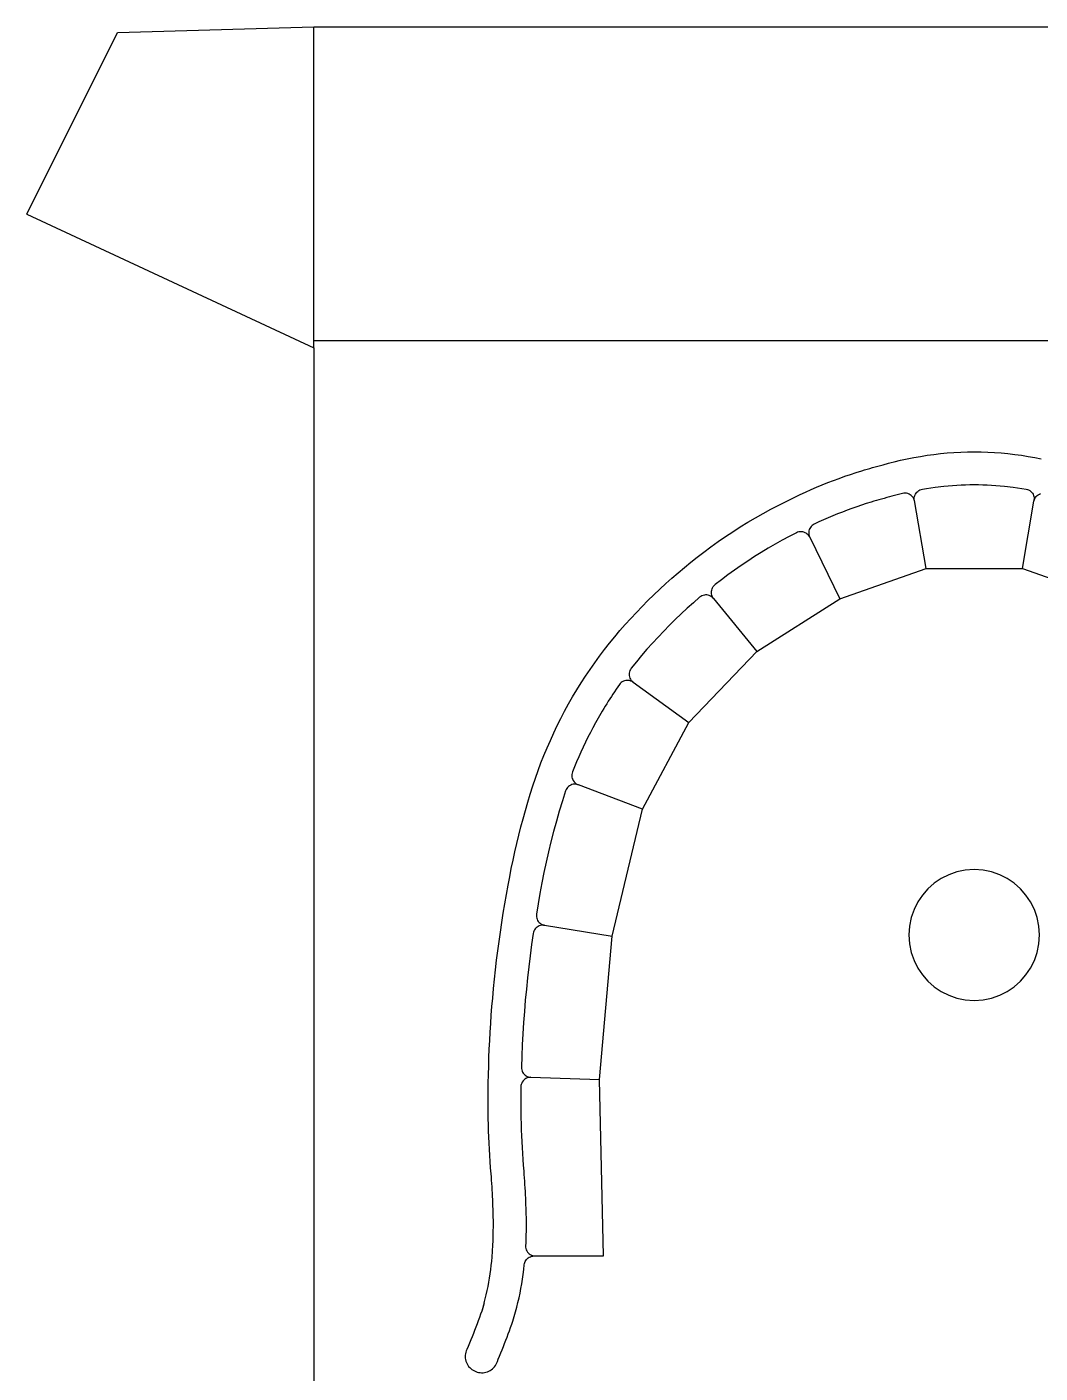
# Model space of a CAD drawing. Header units: millimetres. Extents: x 0 to 945, y 0 to 371.
# Drawn here: x 327.9 to 482.9, y 142.7 to 348.6 of the extents above; entities that cross this region are included whole.
import ezdxf

# ---------------------------------------------------------------- set-up
doc = ezdxf.new("R2010")
doc.units = ezdxf.units.MM
doc.layers.add('CREASE', color=5, linetype='CONTINUOUS')
doc.layers.add('CUT', color=1, linetype='CONTINUOUS')

msp = doc.modelspace()

# ---------------------------------------------------------------- linework, layer by layer
at = {"layer": 'CREASE'}
for p, q in [((327.8614, 319.9804), (371.7724, 299.5002)), ((573.7793, 300.6108), (371.7724, 300.6108)), ((371.7724, 299.5002), (371.7724, 83.6027)), ((452.1948, 261.1286), (465.4045, 265.7683)), ((465.4045, 265.7683), (472.7758, 265.7683)), ((472.7758, 265.7683), (480.1553, 265.7683)), ((480.1553, 265.7683), (493.3664, 261.1286)), ((439.5445, 253.0588), (452.1948, 261.1286)), ((429.0949, 242.1876), (439.5445, 253.0588)), ((422.0143, 228.9679), (429.0949, 242.1876)), ((417.3841, 209.5073), (422.0143, 228.9679)), ((415.4537, 187.5966), (417.3841, 209.5073)), ((416.0735, 160.6049), (415.4537, 187.5966))]:
    msp.add_line(p, q, dxfattribs=at)
at = {"layer": 'CUT'}
for p, q in [((341.7312, 347.7616), (371.7724, 348.6118)), ((371.7724, 348.6118), (472.7758, 348.6118)), ((371.7724, 299.5002), (371.7724, 348.6118)), ((472.7758, 348.6118), (573.7793, 348.6118)), ((327.8614, 319.9804), (341.7312, 347.7616)), ((460.5059, 282.079), (461.5049, 282.3199)), ((461.5049, 282.3199), (462.515, 282.539)), ((462.515, 282.539), (463.5348, 282.739)), ((463.5348, 282.739), (464.5449, 282.9196)), ((464.5449, 282.9196), (465.5658, 283.0795)), ((465.5658, 283.0795), (466.5952, 283.2199)), ((466.5952, 283.2199), (467.615, 283.3398)), ((467.615, 283.3398), (468.6459, 283.4389)), ((468.6459, 283.4389), (469.6753, 283.5091)), ((469.6753, 283.5091), (470.7156, 283.5589)), ((470.7156, 283.5589), (471.745, 283.5988)), ((471.745, 283.5988), (472.7758, 283.61)), ((472.7758, 283.61), (473.8162, 283.5988)), ((473.8162, 283.5988), (474.8456, 283.5589)), ((474.8456, 283.5589), (475.8764, 283.5091)), ((475.8764, 283.5091), (476.9058, 283.4389)), ((476.9058, 283.4389), (477.9352, 283.3398)), ((477.9352, 283.3398), (478.966, 283.2199)), ((478.966, 283.2199), (479.9856, 283.0795)), ((479.9856, 283.0795), (481.0054, 282.9196)), ((481.0054, 282.9196), (482.0267, 282.739)), ((482.0267, 282.739), (483.0353, 282.539)), ((452.9652, 279.8699), (453.8349, 280.169)), ((453.8349, 280.169), (454.7154, 280.4502)), ((454.7154, 280.4502), (455.5945, 280.73)), ((455.5945, 280.73), (455.9956, 280.8496)), ((455.9956, 280.8496), (456.4048, 280.9695)), ((456.4048, 280.9695), (456.8155, 281.0799)), ((456.8155, 281.0799), (457.2247, 281.1999)), ((457.2247, 281.1999), (457.6353, 281.3099)), ((457.6353, 281.3099), (458.0446, 281.4299)), ((458.0446, 281.4299), (458.4552, 281.5399)), ((458.4552, 281.5399), (458.8644, 281.6489)), ((458.8644, 281.6489), (459.686, 281.8694)), ((459.686, 281.8694), (460.0953, 281.97)), ((460.0953, 281.97), (460.5059, 282.079)), ((447.8249, 277.8386), (448.6642, 278.2094)), ((448.6642, 278.2094), (449.5144, 278.5593)), ((449.5144, 278.5593), (450.3744, 278.9093)), ((450.3744, 278.9093), (451.2342, 279.2388)), ((451.2342, 279.2388), (452.0957, 279.5598)), ((452.0957, 279.5598), (452.9652, 279.8699)), ((464.8451, 277.8993), (465.4956, 278.0097)), ((465.4956, 278.0097), (466.1556, 278.1198)), ((466.1556, 278.1198), (466.8156, 278.2094)), ((466.8156, 278.2094), (468.1361, 278.3692)), ((468.1361, 278.3692), (468.7961, 278.4299)), ((468.7961, 278.4299), (470.1163, 278.529)), ((470.1163, 278.529), (470.7858, 278.5593)), ((470.7858, 278.5593), (471.4459, 278.5897)), ((471.4459, 278.5897), (472.1158, 278.5995)), ((472.1158, 278.5995), (472.7758, 278.6091)), ((472.7758, 278.6091), (473.4454, 278.5995)), ((473.4454, 278.5995), (474.1055, 278.5897)), ((474.1055, 278.5897), (474.7754, 278.5593)), ((474.7754, 278.5593), (475.4354, 278.529)), ((475.4354, 278.529), (476.0955, 278.4796)), ((476.0955, 278.4796), (476.7654, 278.4299)), ((476.7654, 278.4299), (477.4255, 278.3692)), ((477.4255, 278.3692), (478.7455, 278.2094)), ((478.7455, 278.2094), (479.4056, 278.1198)), ((479.4056, 278.1198), (480.0561, 278.0097)), ((480.0561, 278.0097), (480.7162, 277.8993)), ((442.8846, 275.4796), (444.0946, 276.0899)), ((444.0946, 276.0899), (445.3142, 276.6797)), ((445.3142, 276.6797), (446.1454, 277.0794)), ((446.1454, 277.0794), (446.9747, 277.4692)), ((446.9747, 277.4692), (447.8249, 277.8386)), ((457.4053, 276.0486), (457.0151, 275.9287)), ((457.8047, 276.17), (457.4053, 276.0486)), ((458.2044, 276.2786), (457.8047, 276.17)), ((458.6055, 276.389), (458.2044, 276.2786)), ((459.0052, 276.4991), (458.6055, 276.389)), ((459.395, 276.6095), (459.0052, 276.4991)), ((459.7947, 276.7196), (459.395, 276.6095)), ((460.1958, 276.83), (459.7947, 276.7196)), ((460.5955, 276.9387), (460.1958, 276.83)), ((461.0047, 277.0395), (460.5955, 276.9387)), ((461.4055, 277.1496), (461.0047, 277.0395)), ((461.8051, 277.2488), (461.4055, 277.1496)), ((462.0147, 277.2791), (461.8051, 277.2488)), ((462.2257, 277.289), (462.0147, 277.2791)), ((462.4253, 277.2696), (462.2257, 277.289)), ((462.6254, 277.2198), (462.4253, 277.2696)), ((462.8155, 277.1496), (462.6254, 277.2198)), ((462.9848, 277.0491), (462.8155, 277.1496)), ((463.1446, 276.9291), (462.9848, 277.0491)), ((463.2949, 276.7887), (463.1446, 276.9291)), ((463.4149, 276.6289), (463.2949, 276.7887)), ((463.5154, 276.4497), (463.4149, 276.6289)), ((463.5955, 276.2497), (463.5154, 276.4497)), ((463.6449, 276.0486), (463.5955, 276.2497)), ((463.605, 276.3696), (463.6145, 276.5696)), ((463.6255, 276.17), (463.605, 276.3696)), ((463.6145, 276.5696), (463.6449, 276.7693)), ((465.4045, 265.7683), (463.6255, 276.17)), ((463.6449, 276.7693), (463.7056, 276.9499)), ((463.7056, 276.9499), (463.7758, 277.1193)), ((463.7758, 277.1193), (463.8749, 277.289)), ((463.8749, 277.289), (463.9948, 277.4389)), ((463.9948, 277.4389), (464.1356, 277.5701)), ((464.1356, 277.5701), (464.2859, 277.6788)), ((464.2859, 277.6788), (464.4552, 277.7793)), ((464.4552, 277.7793), (464.6454, 277.8495)), ((464.6454, 277.8495), (464.8451, 277.8993)), ((480.1553, 265.7683), (481.9054, 276.0486)), ((480.7162, 277.8993), (480.9158, 277.8495)), ((480.9158, 277.8495), (481.0965, 277.7793)), ((481.0965, 277.7793), (481.2658, 277.6788)), ((481.2658, 277.6788), (481.4161, 277.5701)), ((481.4161, 277.5701), (481.5554, 277.4389)), ((481.5554, 277.4389), (481.6764, 277.289)), ((481.6764, 277.289), (481.7759, 277.1193)), ((481.7759, 277.1193), (481.8556, 276.9499)), ((481.8556, 276.9499), (481.9054, 276.7693)), ((481.9054, 276.7693), (481.9453, 276.5696)), ((481.9054, 276.0486), (481.9562, 276.2497)), ((481.9453, 276.3696), (481.9258, 276.17)), ((481.9453, 276.5696), (481.9453, 276.3696)), ((481.9562, 276.2497), (482.0363, 276.4497)), ((482.0363, 276.4497), (482.1354, 276.6289)), ((482.1354, 276.6289), (482.2663, 276.7887)), ((482.2663, 276.7887), (482.4056, 276.9291)), ((482.4056, 276.9291), (482.5654, 277.0491)), ((482.5654, 277.0491), (482.7461, 277.1496)), ((482.7461, 277.1496), (482.9263, 277.2198)), ((439.3142, 273.5294), (440.4939, 274.1993)), ((440.4939, 274.1993), (441.6845, 274.8499)), ((441.6845, 274.8499), (442.8846, 275.4796)), ((451.8752, 274.1193), (451.1545, 273.8286)), ((452.6054, 274.4089), (451.8752, 274.1193)), ((453.3247, 274.6788), (452.6054, 274.4089)), ((454.0554, 274.949), (453.3247, 274.6788)), ((454.7951, 275.2093), (454.0554, 274.949)), ((455.5257, 275.4588), (454.7951, 275.2093)), ((456.2655, 275.6986), (455.5257, 275.4588)), ((457.0151, 275.9287), (456.2655, 275.6986)), ((435.8541, 271.399), (436.995, 272.1296)), ((436.995, 272.1296), (438.1539, 272.839)), ((438.1539, 272.839), (439.3142, 273.5294)), ((447.6143, 271.8897), (447.5342, 271.7091)), ((447.7149, 272.059), (447.6143, 271.8897)), ((447.8348, 272.2093), (447.7149, 272.059)), ((447.9752, 272.3487), (447.8348, 272.2093)), ((448.135, 272.4697), (447.9752, 272.3487)), ((448.3142, 272.5692), (448.135, 272.4697)), ((449.0145, 272.8997), (448.3142, 272.5692)), ((449.7253, 273.2197), (449.0145, 272.8997)), ((450.4446, 273.5294), (449.7253, 273.2197)), ((451.1545, 273.8286), (450.4446, 273.5294)), ((432.5041, 269.0894), (433.6147, 269.8792)), ((433.6147, 269.8792), (434.7242, 270.6493)), ((434.7242, 270.6493), (435.8541, 271.399)), ((443.3948, 270.0884), (442.3241, 269.4891)), ((444.4848, 270.6797), (443.3948, 270.0884)), ((445.5749, 271.2392), (444.4848, 270.6797)), ((445.7651, 271.3193), (445.5749, 271.2392)), ((445.9647, 271.3785), (445.7651, 271.3193)), ((446.1549, 271.399), (445.9647, 271.3785)), ((446.3545, 271.399), (446.1549, 271.399)), ((446.545, 271.3785), (446.3545, 271.399)), ((446.7352, 271.3288), (446.545, 271.3785)), ((446.9141, 271.2491), (446.7352, 271.3288)), ((447.0753, 271.1595), (446.9141, 271.2491)), ((447.2354, 271.0395), (447.0753, 271.1595)), ((447.3744, 270.8988), (447.2354, 271.0395)), ((447.4944, 270.7389), (447.3744, 270.8988)), ((447.4849, 271.5288), (447.4545, 271.3383)), ((447.4545, 271.3383), (447.4545, 271.1386)), ((447.4545, 271.1386), (447.475, 270.9485)), ((447.475, 270.9485), (447.5247, 270.7488)), ((447.5342, 271.7091), (447.4849, 271.5288)), ((447.6045, 270.5587), (447.4944, 270.7389)), ((447.5247, 270.7488), (447.6045, 270.5587)), ((447.6045, 270.5587), (452.1948, 261.1286)), ((430.4136, 267.5184), (431.4141, 268.2794)), ((431.4141, 268.2794), (432.5041, 269.0894)), ((440.2046, 268.2296), (439.1642, 267.5791)), ((441.2545, 268.8689), (440.2046, 268.2296)), ((442.3241, 269.4891), (441.2545, 268.8689)), ((427.4838, 265.1291), (428.4539, 265.9394)), ((428.4539, 265.9394), (429.424, 266.7384)), ((429.424, 266.7384), (430.4136, 267.5184)), ((437.104, 266.2192), (436.0937, 265.5094)), ((438.1249, 266.9095), (437.104, 266.2192)), ((439.1642, 267.5791), (438.1249, 266.9095)), ((425.5946, 263.4685), (426.5344, 264.3092)), ((426.5344, 264.3092), (427.4838, 265.1291)), ((434.1149, 264.0485), (433.1448, 263.2989)), ((435.0946, 264.7886), (434.1149, 264.0485)), ((436.0937, 265.5094), (435.0946, 264.7886)), ((422.8536, 260.8682), (423.7535, 261.7488)), ((423.7535, 261.7488), (424.6643, 262.6183)), ((424.6643, 262.6183), (425.5946, 263.4685)), ((431.1135, 261.5791), (430.9346, 261.4884)), ((431.3036, 261.6482), (431.1135, 261.5791)), ((431.4938, 261.699), (431.3036, 261.6482)), ((431.6839, 261.7184), (431.4938, 261.699)), ((431.8745, 261.7184), (431.6839, 261.7184)), ((432.0646, 261.6895), (431.8745, 261.7184)), ((432.2547, 261.6288), (432.0646, 261.6895)), ((432.4339, 261.5487), (432.2547, 261.6288)), ((432.6047, 261.4482), (432.4339, 261.5487)), ((432.5648, 262.0892), (432.5744, 262.2793)), ((432.5839, 261.899), (432.5648, 262.0892)), ((432.5744, 262.2793), (432.6142, 262.4695)), ((432.6241, 261.699), (432.5839, 261.899)), ((432.6142, 262.4695), (432.6639, 262.6582)), ((432.6943, 261.5187), (432.6241, 261.699)), ((432.6639, 262.6582), (432.755, 262.829)), ((432.7839, 261.3395), (432.6943, 261.5187)), ((432.755, 262.829), (432.8541, 262.9986)), ((432.8541, 262.9986), (432.9836, 263.1585)), ((432.9836, 263.1585), (433.1339, 263.2989)), ((421.0939, 259.0588), (421.9635, 259.9683)), ((421.9635, 259.9683), (422.8536, 260.8682)), ((428.8839, 259.6981), (427.9537, 258.8493)), ((429.8142, 260.5387), (428.8839, 259.6981)), ((430.7745, 261.3586), (429.8142, 260.5387)), ((430.9346, 261.4884), (430.7745, 261.3586)), ((432.7645, 261.3187), (432.6047, 261.4482)), ((432.9038, 261.1684), (432.7645, 261.3187)), ((432.9038, 261.1684), (432.7839, 261.3395)), ((432.9038, 261.1684), (439.5445, 253.0588)), ((419.4045, 257.2191), (420.2338, 258.1384)), ((420.2338, 258.1384), (421.0939, 259.0588)), ((427.0442, 257.9783), (426.1541, 257.0882)), ((427.9537, 258.8493), (427.0442, 257.9783)), ((417.7838, 255.3187), (418.5832, 256.2683)), ((418.5832, 256.2683), (419.4045, 257.2191)), ((425.2736, 256.1981), (424.404, 255.2788)), ((426.1541, 257.0882), (425.2736, 256.1981)), ((415.4742, 252.3684), (416.2238, 253.3689)), ((416.2238, 253.3689), (416.9943, 254.3485)), ((416.9943, 254.3485), (417.7838, 255.3187)), ((422.7145, 253.4186), (421.8944, 252.458)), ((423.5538, 254.3584), (422.7145, 253.4186)), ((424.404, 255.2788), (423.5538, 254.3584)), ((414.0232, 250.3385), (414.7439, 251.3584)), ((414.7439, 251.3584), (415.4742, 252.3684)), ((421.0939, 251.4988), (420.3044, 250.5191)), ((421.8944, 252.458), (421.0939, 251.4988)), ((412.6438, 248.2578), (413.3233, 249.2982)), ((413.3233, 249.2982), (414.0232, 250.3385)), ((419.9943, 249.7681), (419.9834, 249.5779)), ((419.9834, 249.5779), (419.9943, 249.3779)), ((420.0341, 249.9677), (419.9943, 249.7681)), ((419.9943, 249.3779), (420.0341, 249.1878)), ((420.0934, 250.1579), (420.0341, 249.9677)), ((420.0341, 249.1878), (420.0934, 248.9976)), ((420.1844, 250.3385), (420.0934, 250.1579)), ((420.3044, 250.5191), (420.1844, 250.3385)), ((411.3428, 246.1288), (411.9838, 247.1981)), ((411.9838, 247.1981), (412.6438, 248.2578)), ((417.9933, 247.2891), (417.7534, 246.9279)), ((418.2441, 247.6581), (417.9933, 247.2891)), ((418.4936, 248.0084), (418.2441, 247.6581)), ((418.6244, 248.1777), (418.4936, 248.0084)), ((418.7733, 248.3086), (418.6244, 248.1777)), ((418.9331, 248.4286), (418.7733, 248.3086)), ((419.1039, 248.5182), (418.9331, 248.4286)), ((419.294, 248.5884), (419.1039, 248.5182)), ((419.4732, 248.6282), (419.294, 248.5884)), ((419.6747, 248.6476), (419.4732, 248.6282)), ((419.8634, 248.6476), (419.6747, 248.6476)), ((420.0536, 248.6187), (419.8634, 248.6476)), ((420.2437, 248.558), (420.0536, 248.6187)), ((420.0934, 248.9976), (420.1844, 248.8283)), ((420.1844, 248.8283), (420.3044, 248.6586)), ((420.4339, 248.4783), (420.2437, 248.558)), ((420.3044, 248.6586), (420.4339, 248.5086)), ((420.4339, 248.5086), (420.5665, 248.3918)), ((420.5665, 248.3918), (420.4339, 248.4783)), ((420.5665, 248.3918), (420.5937, 248.3679)), ((420.5937, 248.3679), (429.0949, 242.1876)), ((410.1232, 243.9486), (410.724, 245.0483)), ((410.724, 245.0483), (411.3428, 246.1288)), ((416.5642, 245.0881), (416.3233, 244.7177)), ((416.7942, 245.4589), (416.5642, 245.0881)), ((417.0341, 245.8282), (416.7942, 245.4589)), ((417.2645, 246.199), (417.0341, 245.8282)), ((417.504, 246.5684), (417.2645, 246.199)), ((417.7534, 246.9279), (417.504, 246.5684)), ((409.5528, 242.8476), (410.1232, 243.9486)), ((415.6534, 243.5874), (415.2442, 242.8681)), ((415.8738, 243.968), (415.6534, 243.5874)), ((416.1038, 244.3483), (415.8738, 243.968)), ((416.3233, 244.7177), (416.1038, 244.3483)), ((408.4532, 240.6082), (408.9932, 241.7286)), ((408.9932, 241.7286), (409.5528, 242.8476)), ((414.4433, 241.4185), (414.0631, 240.6883)), ((414.8335, 242.1474), (414.4433, 241.4185)), ((415.2442, 242.8681), (414.8335, 242.1474)), ((407.4333, 238.3275), (407.9335, 239.4783)), ((407.9335, 239.4783), (408.4532, 240.6082)), ((413.3233, 239.1985), (412.9634, 238.4474)), ((413.6841, 239.9481), (413.3233, 239.1985)), ((414.0631, 240.6883), (413.6841, 239.9481)), ((406.5034, 236.0179), (406.9539, 237.1781)), ((406.9539, 237.1781), (407.4333, 238.3275)), ((412.284, 236.9386), (411.9534, 236.178)), ((412.6135, 237.6978), (412.284, 236.9386)), ((412.9634, 238.4474), (412.6135, 237.6978)), ((405.6433, 233.6782), (406.0638, 234.8576)), ((406.0638, 234.8576), (406.5034, 236.0179)), ((411.6338, 235.4185), (411.3237, 234.6484)), ((411.9534, 236.178), (411.6338, 235.4185)), ((405.2535, 232.4985), (405.6433, 233.6782)), ((411.2228, 232.7081), (411.044, 232.6375)), ((411.2341, 234.2473), (411.2228, 234.0472)), ((411.2228, 234.0472), (411.2436, 233.8571)), ((411.4133, 232.7575), (411.2228, 232.7081)), ((411.2631, 234.4483), (411.2341, 234.2473)), ((411.2436, 233.8571), (411.2835, 233.6683)), ((411.3237, 234.6484), (411.2631, 234.4483)), ((411.2835, 233.6683), (411.354, 233.4877)), ((411.354, 233.4877), (411.4437, 233.3184)), ((411.613, 232.7783), (411.4133, 232.7575)), ((411.4437, 233.3184), (411.5537, 233.1572)), ((411.5537, 233.1572), (411.6832, 233.0178)), ((411.8141, 232.7783), (411.613, 232.7783)), ((411.6832, 233.0178), (411.8335, 232.8883)), ((412.0141, 232.748), (411.8141, 232.7783)), ((411.8335, 232.8883), (412.0028, 232.7783)), ((412.0028, 232.7783), (412.193, 232.6982)), ((412.2233, 232.6873), (412.0141, 232.748)), ((422.0143, 228.9679), (412.2233, 232.6873)), ((404.483, 230.0083), (404.8633, 231.2582)), ((404.8633, 231.2582), (405.2535, 232.4985)), ((410.264, 231.7475), (409.7733, 230.2083)), ((410.3437, 231.9471), (410.264, 231.7475)), ((410.4432, 232.1182), (410.3437, 231.9471)), ((410.5741, 232.278), (410.4432, 232.1182)), ((410.713, 232.417), (410.5741, 232.278)), ((410.8729, 232.5384), (410.713, 232.417)), ((411.044, 232.6375), (410.8729, 232.5384)), ((403.7732, 227.4975), (404.1235, 228.757)), ((404.1235, 228.757), (404.483, 230.0083)), ((409.3034, 228.6578), (408.8529, 227.1077)), ((409.7733, 230.2083), (409.3034, 228.6578)), ((403.4328, 226.2382), (403.7732, 227.4975)), ((408.8529, 227.1077), (408.4228, 225.5478)), ((402.8031, 223.708), (403.1132, 224.9674)), ((403.1132, 224.9674), (403.4328, 226.2382)), ((408.4228, 225.5478), (408.0231, 223.9779)), ((402.2326, 221.1571), (402.5138, 222.4373)), ((402.5138, 222.4373), (402.8031, 223.708)), ((407.6333, 222.407), (407.2735, 220.8375)), ((408.0231, 223.9779), (407.6333, 222.407)), ((401.9624, 219.8768), (402.2326, 221.1571)), ((407.2735, 220.8375), (406.9429, 219.2471)), ((401.4735, 217.3168), (401.713, 218.6079)), ((401.713, 218.6079), (401.9624, 219.8768)), ((406.9429, 219.2471), (406.6229, 217.6667)), ((467.7255, 218.3377), (466.6657, 217.6268)), ((468.8759, 218.918), (467.7255, 218.3377)), ((470.1163, 219.3477), (468.8759, 218.918)), ((471.4159, 219.6179), (470.1163, 219.3477)), ((472.7758, 219.7075), (471.4159, 219.6179)), ((474.1358, 219.6179), (472.7758, 219.7075)), ((475.445, 219.3477), (474.1358, 219.6179)), ((476.6758, 218.918), (475.445, 219.3477)), ((477.8262, 218.3377), (476.6758, 218.918)), ((478.886, 217.6268), (477.8262, 218.3377)), ((401.2131, 215.8972), (401.4735, 217.3168)), ((406.6229, 217.6667), (406.3337, 216.0778)), ((465.7051, 216.7777), (464.8659, 215.8174)), ((466.6657, 217.6268), (465.7051, 216.7777)), ((479.8466, 216.7777), (478.886, 217.6268)), ((480.6953, 215.8174), (479.8466, 216.7777)), ((400.7238, 213.0266), (400.9633, 214.467)), ((400.9633, 214.467), (401.2131, 215.8972)), ((406.0638, 214.478), (405.813, 212.8876)), ((406.3337, 216.0778), (406.0638, 214.478)), ((464.1451, 214.7577), (463.5652, 213.6069)), ((464.8659, 215.8174), (464.1451, 214.7577)), ((481.4066, 214.7577), (480.6953, 215.8174)), ((481.9851, 213.6069), (481.4066, 214.7577)), ((400.5033, 211.5979), (400.7238, 213.0266)), ((405.813, 212.8876), (405.8031, 212.6767)), ((405.8031, 212.6767), (405.813, 212.4865)), ((405.813, 212.4865), (405.843, 212.2964)), ((405.843, 212.2964), (405.9036, 212.1076)), ((405.9036, 212.1076), (405.9933, 211.9369)), ((463.1351, 212.3666), (462.8748, 211.0673)), ((463.5652, 213.6069), (463.1351, 212.3666)), ((482.4165, 212.3666), (481.9851, 213.6069)), ((482.6854, 211.0673), (482.4165, 212.3666)), ((400.0828, 208.7178), (400.2828, 210.1578)), ((400.2828, 210.1578), (400.5033, 211.5979)), ((405.354, 210.1275), (405.3029, 209.9275)), ((405.4228, 210.3176), (405.354, 210.1275)), ((405.5138, 210.4968), (405.4228, 210.3176)), ((405.6239, 210.6567), (405.5138, 210.4968)), ((405.7537, 210.7971), (405.6239, 210.6567)), ((405.9036, 210.917), (405.7537, 210.7971)), ((406.0638, 211.0274), (405.9036, 210.917)), ((405.9933, 211.9369), (406.0938, 211.7771)), ((406.2426, 211.1071), (406.0638, 211.0274)), ((406.0938, 211.7771), (406.2137, 211.6377)), ((406.2137, 211.6377), (406.3531, 211.5069)), ((406.4233, 211.1664), (406.2426, 211.1071)), ((406.3531, 211.5069), (406.5034, 211.3964)), ((406.6229, 211.1968), (406.4233, 211.1664)), ((406.5034, 211.3964), (406.6836, 211.2973)), ((406.823, 211.2063), (406.6229, 211.1968)), ((406.6836, 211.2973), (406.8628, 211.2271)), ((407.0339, 211.1872), (406.823, 211.2063)), ((406.8628, 211.2271), (407.0629, 211.1872)), ((407.0629, 211.1872), (417.3841, 209.5073)), ((462.8748, 211.0673), (462.7753, 209.707)), ((482.7764, 209.707), (482.6854, 211.0673)), ((399.8926, 207.2777), (400.0828, 208.7178)), ((405.0633, 208.2366), (404.833, 206.5362)), ((405.3029, 209.9275), (405.0633, 208.2366)), ((462.7753, 209.707), (462.8748, 208.347)), ((462.8748, 208.347), (463.1351, 207.0474)), ((482.4165, 207.0474), (482.6854, 208.347)), ((482.6854, 208.347), (482.7764, 209.707)), ((399.7138, 205.8377), (399.8926, 207.2777)), ((404.833, 206.5362), (404.6234, 204.8372)), ((463.1351, 207.0474), (463.5652, 205.8074)), ((481.9851, 205.8074), (482.4165, 207.0474)), ((399.3829, 202.9463), (399.5427, 204.3977)), ((399.5427, 204.3977), (399.7138, 205.8377)), ((404.6234, 204.8372), (404.4333, 203.1365)), ((463.5652, 205.8074), (464.1451, 204.6566)), ((464.1451, 204.6566), (464.8659, 203.5969)), ((480.6953, 203.5969), (481.4066, 204.6566)), ((481.4066, 204.6566), (481.9851, 205.8074)), ((399.2435, 201.5063), (399.3829, 202.9463)), ((404.4333, 203.1365), (404.264, 201.4361)), ((464.8659, 203.5969), (465.7051, 202.6363)), ((465.7051, 202.6363), (466.6657, 201.797)), ((478.886, 201.797), (479.8466, 202.6363)), ((479.8466, 202.6363), (480.6953, 203.5969)), ((399.0026, 198.7571), (399.1127, 200.0567)), ((399.1127, 200.0567), (399.2435, 201.5063)), ((404.264, 201.4361), (404.1027, 199.7272)), ((466.6657, 201.797), (467.7255, 201.0766)), ((467.7255, 201.0766), (468.8759, 200.4963)), ((468.8759, 200.4963), (470.1163, 200.0663)), ((470.1163, 200.0663), (471.4159, 199.8073)), ((471.4159, 199.8073), (472.7758, 199.7068)), ((472.7758, 199.7068), (474.1358, 199.8073)), ((474.1358, 199.8073), (475.445, 200.0663)), ((475.445, 200.0663), (476.6758, 200.4963)), ((476.6758, 200.4963), (477.8262, 201.0766)), ((477.8262, 201.0766), (478.886, 201.797)), ((398.9035, 197.4564), (399.0026, 198.7571)), ((403.9634, 198.0269), (403.8339, 196.3166)), ((404.1027, 199.7272), (403.9634, 198.0269)), ((398.7324, 194.8561), (398.8139, 196.1568)), ((398.8139, 196.1568), (398.9035, 197.4564)), ((403.8339, 196.3166), (403.7334, 194.6067)), ((398.6636, 193.5564), (398.7324, 194.8561)), ((403.7334, 194.6067), (403.6437, 192.8964)), ((398.5436, 190.9561), (398.5934, 192.2572)), ((398.5934, 192.2572), (398.6636, 193.5564)), ((403.6437, 192.8964), (403.564, 191.1861)), ((398.4639, 188.3463), (398.5038, 189.647)), ((398.5038, 189.647), (398.5436, 190.9561)), ((403.564, 191.1861), (403.5129, 189.4762)), ((403.5129, 189.4762), (403.5238, 189.2762)), ((398.4336, 187.0467), (398.4639, 188.3463)), ((403.5238, 189.2762), (403.5527, 189.0765)), ((403.5527, 189.0765), (403.6134, 188.8864)), ((403.6134, 188.8864), (403.6935, 188.7167)), ((403.6935, 188.7167), (403.7926, 188.5569)), ((403.8932, 187.5165), (403.7637, 187.3761)), ((403.7926, 188.5569), (403.9235, 188.4066)), ((404.0435, 187.646), (403.8932, 187.5165)), ((403.9235, 188.4066), (404.0628, 188.2757)), ((404.2032, 187.7466), (404.0435, 187.646)), ((404.0628, 188.2757), (404.2128, 188.1657)), ((404.3839, 187.8362), (404.2032, 187.7466)), ((404.2128, 188.1657), (404.3839, 188.0761)), ((404.3839, 188.0761), (404.5631, 188.0059)), ((404.574, 187.8968), (404.3839, 187.8362)), ((404.5631, 188.0059), (404.7628, 187.9561)), ((404.7737, 187.9258), (404.574, 187.8968)), ((404.7628, 187.9561), (404.9638, 187.9367)), ((404.97, 187.9365), (404.7737, 187.9258)), ((404.9638, 187.9367), (404.97, 187.9365)), ((404.97, 187.9365), (415.4537, 187.5966)), ((398.4128, 185.7456), (398.4336, 187.0467)), ((398.4128, 184.4368), (398.4128, 185.7456)), ((403.4233, 186.4568), (403.4137, 184.4255)), ((403.4427, 186.6664), (403.4233, 186.4568)), ((403.4935, 186.8565), (403.4427, 186.6664)), ((403.5527, 187.0467), (403.4935, 186.8565)), ((403.6437, 187.216), (403.5527, 187.0467)), ((403.7637, 187.3761), (403.6437, 187.216)), ((398.4128, 183.5065), (398.4128, 184.4368)), ((398.4237, 182.5667), (398.4128, 183.5065)), ((403.4137, 184.4255), (403.4137, 183.516)), ((403.4137, 183.516), (403.4233, 182.6161)), ((398.4431, 181.6255), (398.4237, 182.5667)), ((398.4639, 180.6857), (398.4431, 181.6255)), ((403.4233, 182.6161), (403.4427, 181.7165)), ((403.4427, 181.7165), (403.4631, 180.8057)), ((398.4929, 179.7459), (398.4639, 180.6857)), ((398.5726, 177.8663), (398.4929, 179.7459)), ((403.4631, 180.8057), (403.4935, 179.9057)), ((403.4935, 179.9057), (403.5337, 178.9963)), ((398.6237, 176.936), (398.5726, 177.8663)), ((403.5337, 178.9963), (403.6134, 177.1964)), ((403.6134, 177.1964), (403.6632, 176.2855)), ((398.6731, 175.9962), (398.6237, 176.936)), ((398.7324, 175.0564), (398.6731, 175.9962)), ((398.8026, 174.1152), (398.7324, 175.0564)), ((403.6632, 176.2855), (403.7238, 175.3856)), ((403.7238, 175.3856), (403.7926, 174.4856)), ((398.8732, 173.1864), (398.8026, 174.1152)), ((398.913, 172.6956), (398.8732, 173.1864)), ((403.7926, 174.4856), (403.8533, 173.5861)), ((403.8533, 173.5861), (403.8932, 173.0664)), ((403.8932, 173.0664), (403.933, 172.5553)), ((398.9433, 172.1954), (398.913, 172.6956)), ((398.9832, 171.7065), (398.9433, 172.1954)), ((399.0135, 171.2062), (398.9832, 171.7065)), ((399.0425, 170.7155), (399.0135, 171.2062)), ((403.933, 172.5553), (403.9634, 172.0356)), ((403.9634, 172.0356), (404.0036, 171.5258)), ((404.0036, 171.5258), (404.0339, 171.0062)), ((404.0339, 171.0062), (404.0628, 170.495)), ((399.0633, 170.2153), (399.0425, 170.7155)), ((399.0936, 169.726), (399.0633, 170.2153)), ((399.1127, 169.2257), (399.0936, 169.726)), ((399.1335, 168.7354), (399.1127, 169.2257)), ((404.0628, 170.495), (404.0833, 169.9754)), ((404.0833, 169.9754), (404.1137, 169.4656)), ((404.1137, 169.4656), (404.133, 168.946)), ((404.133, 168.946), (404.1535, 168.4253)), ((399.1529, 168.2351), (399.1335, 168.7354)), ((399.1733, 167.7458), (399.1529, 168.2351)), ((399.1928, 167.2551), (399.1733, 167.7458)), ((399.2037, 166.6353), (399.1928, 167.2551)), ((404.1535, 168.4253), (404.1729, 167.9155)), ((404.1729, 167.9155), (404.1937, 167.3959)), ((404.1937, 167.3959), (404.2032, 166.9658)), ((404.2032, 166.9658), (404.2128, 166.5248)), ((399.2136, 166.0052), (399.2037, 166.6353)), ((399.2037, 164.145), (399.2231, 165.3854)), ((399.2231, 165.3854), (399.2136, 166.0052)), ((404.2128, 166.5248), (404.2128, 166.0948)), ((404.2128, 166.0948), (404.2241, 165.6553)), ((404.2241, 165.2252), (404.2128, 164.7857)), ((404.2128, 164.7857), (404.2128, 164.3447)), ((404.2241, 165.6553), (404.2241, 165.2252)), ((399.143, 162.2859), (399.1733, 162.9047)), ((399.1733, 162.9047), (399.1928, 163.5248)), ((399.1928, 163.5248), (399.2037, 164.145)), ((404.1729, 163.0454), (404.1634, 162.6059)), ((404.1937, 163.4754), (404.1729, 163.0454)), ((404.2032, 163.915), (404.1937, 163.4754)), ((404.2128, 164.3447), (404.2032, 163.915)), ((399.0231, 160.4257), (399.143, 162.2859)), ((404.1634, 162.6059), (404.1426, 162.1758)), ((404.1426, 162.1758), (404.1426, 161.9649)), ((404.1426, 161.9649), (404.1839, 161.7557)), ((404.1839, 161.7557), (404.2431, 161.5655)), ((404.2431, 161.5655), (404.3232, 161.3849)), ((404.3232, 161.3849), (404.4333, 161.2152)), ((404.4333, 161.2152), (404.5532, 161.0653)), ((404.5532, 161.0653), (404.7035, 160.9354)), ((404.7035, 160.9354), (404.8633, 160.8155)), ((404.8633, 160.8155), (405.033, 160.7248)), ((405.033, 160.7248), (405.2232, 160.6557)), ((405.2232, 160.6557), (405.4337, 160.6158)), ((405.4337, 160.6158), (405.6433, 160.6049)), ((398.8234, 158.5158), (398.9035, 159.1649)), ((398.9035, 159.1649), (398.9627, 159.8055)), ((398.9627, 159.8055), (399.0231, 160.4257)), ((403.8628, 158.5158), (403.933, 159.2446)), ((403.933, 159.2446), (403.9634, 159.4347)), ((403.9634, 159.4347), (404.0226, 159.6153)), ((404.0226, 159.6153), (404.0932, 159.785)), ((404.0932, 159.785), (404.1839, 159.935)), ((404.1839, 159.935), (404.2928, 160.0853)), ((404.2928, 160.0853), (404.4237, 160.2147)), ((404.4237, 160.2147), (404.5631, 160.3251)), ((404.5631, 160.3251), (404.713, 160.4257)), ((404.713, 160.4257), (404.8827, 160.4959)), ((404.8827, 160.4959), (405.0534, 160.5551)), ((405.0534, 160.5551), (405.2436, 160.5855)), ((405.2436, 160.5855), (405.4337, 160.6049)), ((405.4337, 160.6049), (405.6433, 160.6049)), ((405.6433, 160.6049), (416.0735, 160.6049)), ((398.4032, 155.9553), (398.5327, 156.5949)), ((398.5327, 156.5949), (398.6428, 157.2355)), ((398.6428, 157.2355), (398.7437, 157.8751)), ((398.7437, 157.8751), (398.8234, 158.5158)), ((403.564, 156.3356), (403.6727, 157.0648)), ((403.6727, 157.0648), (403.7732, 157.7855)), ((403.7732, 157.7855), (403.8628, 158.5158)), ((397.9732, 154.0549), (398.133, 154.6849)), ((398.133, 154.6849), (398.2734, 155.3146)), ((398.2734, 155.3146), (398.4032, 155.9553)), ((403.1435, 154.1847), (403.2938, 154.8955)), ((403.2938, 154.8955), (403.4328, 155.6149)), ((403.4328, 155.6149), (403.564, 156.3356)), ((397.8035, 153.4252), (397.4426, 152.1852)), ((397.6327, 152.805), (397.4426, 152.1852)), ((397.8035, 153.4252), (397.6327, 152.805)), ((397.8035, 153.4252), (397.9732, 154.0549)), ((402.6129, 152.0553), (402.8031, 152.7556)), ((402.8031, 152.7556), (402.9837, 153.4654)), ((402.9837, 153.4654), (403.1435, 154.1847)), ((396.9135, 150.6954), (396.7328, 150.2047)), ((397.0927, 151.1847), (396.9135, 150.6954)), ((397.2634, 151.6849), (397.0927, 151.1847)), ((397.4426, 152.1852), (397.2634, 151.6849)), ((402.033, 150.1553), (402.1928, 150.6442)), ((402.1928, 150.6442), (402.4132, 151.3445)), ((402.4132, 151.3445), (402.6129, 152.0553)), ((396.1529, 148.7248), (395.9627, 148.2453)), ((396.3525, 149.2155), (396.1529, 148.7248)), ((396.5427, 149.7044), (396.3525, 149.2155)), ((396.7328, 150.2047), (396.5427, 149.7044)), ((401.3137, 148.1956), (401.5038, 148.6849)), ((401.5038, 148.6849), (401.683, 149.1752)), ((401.683, 149.1752), (401.8538, 149.6646)), ((401.8538, 149.6646), (402.033, 150.1553)), ((395.133, 146.305), (395.0434, 146.0955)), ((395.3425, 146.7845), (395.133, 146.305)), ((395.5535, 147.2752), (395.3425, 146.7845)), ((395.5535, 147.2653), (395.3425, 146.7845)), ((395.7532, 147.7546), (395.5535, 147.2752)), ((395.7532, 147.7546), (395.5535, 147.2653)), ((395.9627, 148.2453), (395.7532, 147.7546)), ((400.353, 145.7745), (400.5527, 146.2553)), ((400.5527, 146.2553), (400.7428, 146.7446)), ((400.7428, 146.7446), (400.9429, 147.2254)), ((400.9429, 147.2254), (401.133, 147.7049)), ((401.133, 147.7049), (401.3137, 148.1956)), ((394.9333, 145.645), (394.9125, 145.4245)), ((394.9125, 145.4245), (394.9125, 145.1942)), ((394.9125, 145.1942), (394.9234, 144.9751)), ((394.9234, 144.9751), (394.9637, 144.7546)), ((394.9827, 145.875), (394.9333, 145.645)), ((394.9637, 144.7546), (395.0229, 144.5341)), ((395.0434, 146.0955), (394.9827, 145.875)), ((395.0229, 144.5341), (395.0931, 144.3245)), ((395.0931, 144.3245), (395.1937, 144.1154)), ((399.6433, 144.0547), (399.7427, 144.2653)), ((399.7427, 144.2653), (399.8334, 144.4748)), ((399.8334, 144.4748), (399.9438, 144.8248)), ((399.9438, 144.8248), (400.1435, 145.2947)), ((400.1435, 145.2947), (400.353, 145.7745)), ((395.1937, 144.1154), (395.3027, 143.9153)), ((395.3027, 143.9153), (395.4336, 143.7252)), ((395.4336, 143.7252), (395.5934, 143.5446)), ((395.5934, 143.5446), (395.7532, 143.3847)), ((395.7532, 143.3847), (395.9338, 143.2444)), ((395.9338, 143.2444), (396.1126, 143.1149)), ((396.1126, 143.1149), (396.3127, 143.0143)), ((396.3127, 143.0143), (396.5236, 142.9149)), ((396.5236, 142.9149), (396.7328, 142.8446)), ((396.7328, 142.8446), (396.9533, 142.7949)), ((396.9533, 142.7949), (397.1724, 142.7649)), ((397.1724, 142.7649), (397.4027, 142.7441)), ((397.4027, 142.7441), (397.6327, 142.755)), ((397.6327, 142.755), (397.8628, 142.7854)), ((397.8628, 142.7854), (398.0833, 142.8351)), ((398.0833, 142.8351), (398.3027, 142.9053)), ((398.3027, 142.9053), (398.5133, 142.9949)), ((398.5133, 142.9949), (398.7133, 143.0941)), ((398.7133, 143.0941), (398.9035, 143.2154)), ((398.9035, 143.2154), (399.0823, 143.3544)), ((399.0823, 143.3544), (399.2435, 143.5146)), ((399.2435, 143.5146), (399.3924, 143.6744)), ((399.3924, 143.6744), (399.5332, 143.8645)), ((399.5332, 143.8645), (399.6433, 144.0547))]:
    msp.add_line(p, q, dxfattribs=at)

doc.saveas('drawing.dxf')
